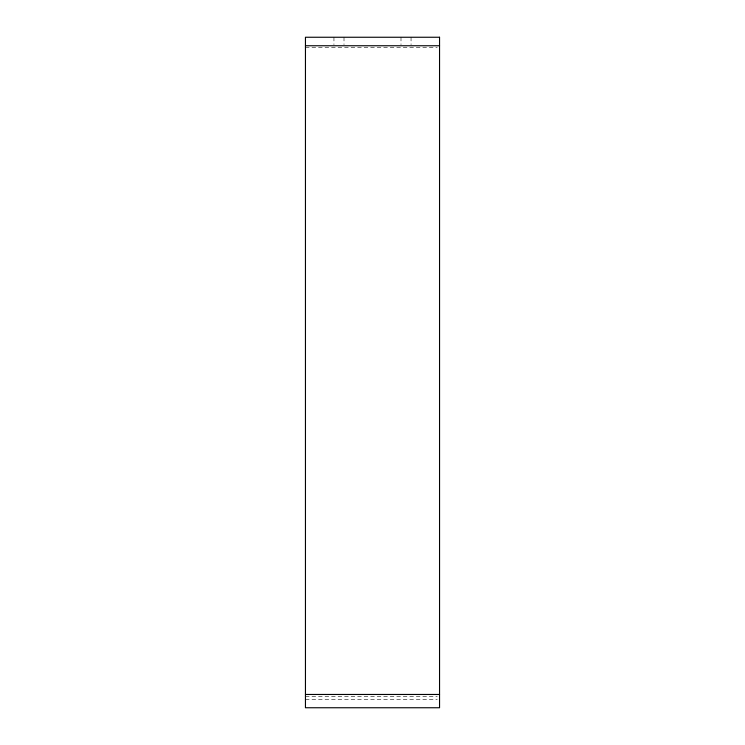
<?xml version="1.0" encoding="UTF-8"?>
<svg xmlns="http://www.w3.org/2000/svg" width="745" height="745" viewBox="0 0 745 745"><rect width="100%" height="100%" fill="white"/><g stroke="black" fill="none" stroke-linecap="round" stroke-linejoin="round"><path stroke-width="0.56" stroke-dasharray="3.73 2.79" d="M305.45 47.596L437.24 47.596M305.45 696.305L437.24 696.305M305.45 699.369L437.24 699.369M411.054 37.25L411.054 44.588M400.996 37.25L400.996 44.588M344.004 37.25L344.004 44.588M333.946 37.25L333.946 44.588"/><path stroke-width="1.12" d="M305.45 45.752L439.55 45.752M305.45 694.461L439.55 694.461M439.55 37.25L305.45 37.25L305.45 707.75L439.55 707.75L439.55 37.25"/></g></svg>
